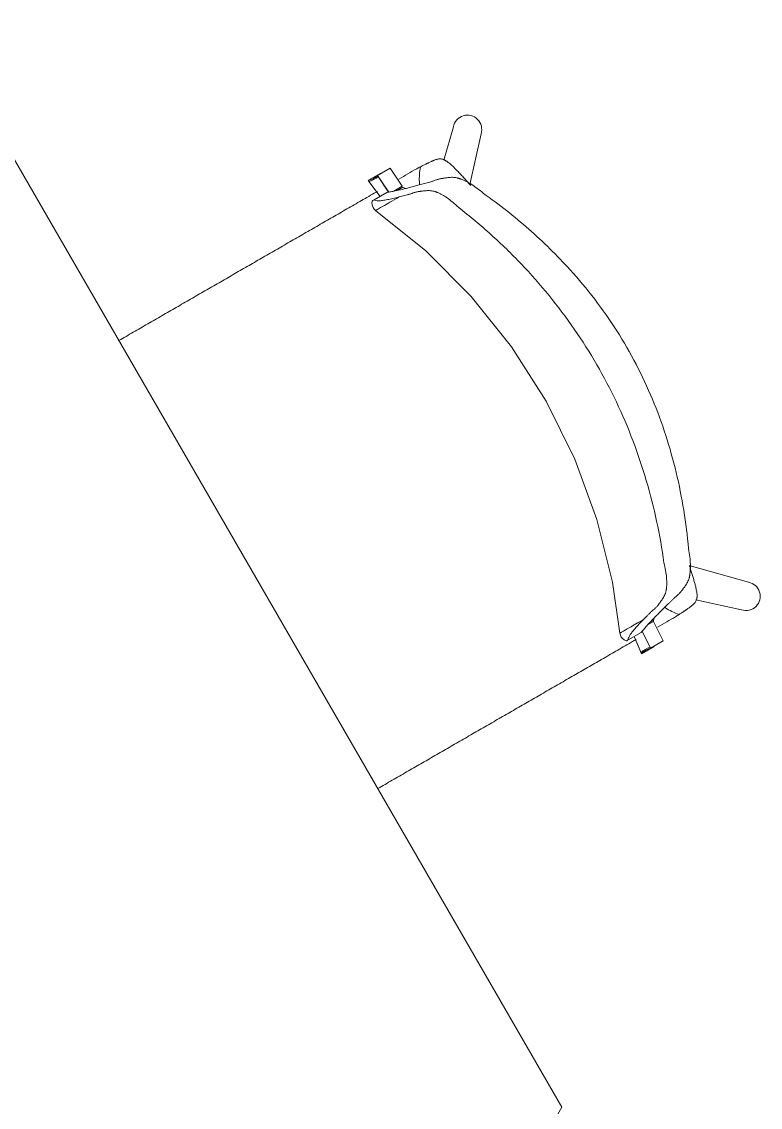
# Model space of a CAD drawing. Header units: millimetres. Extents: x 155927 to 326028, y -36033 to 97293.
# Drawn here: x 184325 to 185002, y 20882 to 21878 of the extents above; entities that cross this region are included whole.
import ezdxf

# ---------------------------------------------------------------- set-up
doc = ezdxf.new("R2010")
doc.units = ezdxf.units.MM
doc.header["$MEASUREMENT"] = 0
doc.layers.add('I-FURN', color=8, linetype='CONTINUOUS', lineweight=9)

msp = doc.modelspace()

# ---------------------------------------------------------------- linework, layer by layer
at = {"layer": 'I-FURN'}
for p, q in [((184820.34, 20882.03), (184245.29, 21877.94)), ((184720.99, 21781.56), (184712.32, 21751.01)), ((184735.95, 21728.63), (184746.31, 21775.15)), ((184651.44, 21736.83), (184662.99, 21743.5)), ((184662.99, 21743.5), (184674.12, 21726.94)), ((184642.86, 21732.25), (184653.81, 21717.64)), ((184654.41, 21738.92), (184643.19, 21732.44)), ((184643.31, 21731.42), (184653.69, 21717.57)), ((184661.7, 21721.57), (184651.44, 21736.83)), ((184661.6, 21721.55), (184651.89, 21735.99)), ((184674.12, 21726.94), (184666.47, 21722.52)), ((184674.57, 21726.1), (184669.46, 21723.15)), ((184646.34, 21711.28), (184646.5, 21713.42)), ((184660.1, 21721.27), (184648.29, 21714.46)), ((184646.73, 21709.04), (184646.34, 21711.28)), ((184647.31, 21707.64), (184646.73, 21709.04)), ((184648.34, 21706.06), (184647.31, 21707.64)), ((184649.69, 21704.74), (184648.34, 21706.06)), ((184649.69, 21704.74), (184695.69, 21667.63)), ((184695.69, 21667.63), (184737.4, 21625.75)), ((184737.4, 21625.75), (184774.36, 21579.6)), ((184774.36, 21579.6), (184806.11, 21529.72)), ((184806.11, 21529.72), (184832.29, 21476.7)), ((184832.29, 21476.7), (184852.59, 21421.16)), ((184852.59, 21421.16), (184866.76, 21363.76)), ((184991.6, 21363.69), (184937.11, 21379.18)), ((184866.76, 21363.76), (184873.58, 21316.97)), ((184943.37, 21347.7), (184985.18, 21338.37)), ((184899.4, 21324.88), (184904.52, 21327.83)), ((184901.45, 21327.16), (184904.06, 21328.67)), ((184904.52, 21327.83), (184913.29, 21309.91)), ((184873.58, 21316.97), (184874.05, 21315.14)), ((184874.05, 21315.14), (184874.89, 21313.45)), ((184874.89, 21313.45), (184875.82, 21312.25)), ((184893.09, 21317.71), (184881.29, 21310.89)), ((184886.61, 21313.97), (184893.04, 21298.94)), ((184886.69, 21314.01), (184893.49, 21298.1)), ((184901.74, 21303.25), (184894.09, 21318.87)), ((184875.82, 21312.25), (184877.56, 21310.79)), ((184877.56, 21310.79), (184879.5, 21309.86)), ((184893.49, 21298.1), (184905.03, 21304.77)), ((184913.29, 21309.91), (184901.74, 21303.25)), ((184245.36, 19886.09), (184820.34, 20882.03))]:
    msp.add_line(p, q, dxfattribs=at)
for centre, start, end in [((184733.86, 21779.2), 341.98964, 169.60587), ((184989.23, 21350.82), 251.96621, 79.58244)]:
    msp.add_arc(centre, 13.09, start, end, dxfattribs=at)
for centre, start_param, end_param in [((184639.29, 21749.24), 2.819103, 3.398599), ((184639.74, 21748.4), 2.819103, 3.398599), ((184650.83, 21755.9), 2.819103, 2.902745), ((184905.95, 21287.35), 6.026179, 6.605675), ((184906.4, 21286.52), 6.026179, 6.605675)]:
    msp.add_ellipse(centre, major_axis=(-8.7, 15.06), ratio=0.978487, start_param=start_param, end_param=end_param, dxfattribs=at)
for points, knots in [([(184690.75, 21744.84), (184691.72, 21745.33), (184693.2, 21746.08), (184694.94, 21746.95), (184695.93, 21747.44), (184696.67, 21747.8), (184697.39, 21748.15), (184698.3, 21748.59), (184699.41, 21749.12), (184700.53, 21749.63), (184701.35, 21750), (184701.82, 21750.21), (184702.19, 21750.36), (184702.55, 21750.52), (184703.03, 21750.71), (184703.85, 21751.04), (184705, 21751.45), (184706.34, 21751.84), (184707.61, 21752.08), (184708.98, 21752.14), (184710.46, 21751.95), (184711.73, 21751.58), (184712.73, 21751.14), (184713.45, 21750.77), (184714.13, 21750.37), (184715.06, 21749.77), (184716.22, 21748.92), (184717.62, 21747.79), (184719.03, 21746.54), (184720.36, 21745.31), (184721.55, 21744.16), (184722.69, 21743.03), (184723.91, 21741.8), (184725.23, 21740.44), (184726.98, 21738.6), (184730.08, 21735.28), (184732.66, 21732.43), (184734.26, 21730.66)], [0, 0, 0, 0, 0.0625, 0.09375, 0.109375, 0.125, 0.140625, 0.15625, 0.1875, 0.21875, 0.234375, 0.242188, 0.25, 0.257812, 0.265625, 0.28125, 0.3125, 0.34375, 0.375, 0.40625, 0.4375, 0.46875, 0.484375, 0.5, 0.515625, 0.53125, 0.5625, 0.59375, 0.625, 0.65625, 0.6875, 0.71875, 0.75, 0.78125, 0.8125, 0.875, 1, 1, 1, 1]), ([(184690.75, 21744.84), (184690.31, 21742.41), (184689.75, 21737.7), (184689.67, 21732.21), (184689.9, 21729.11), (184689.98, 21728.22)], [0, 0, 0, 0, 0.02777778, 0.05555556, 0.06696683, 0.06696683, 0.06696683, 0.06696683]), ([(184700.64, 21731.18), (184701.06, 21731.31), (184701.9, 21731.56), (184703.51, 21732.14), (184705.12, 21732.75), (184706.81, 21733.31), (184708.15, 21733.7), (184709.34, 21733.96), (184710.23, 21734.11), (184710.76, 21734.19), (184711.16, 21734.24), (184711.57, 21734.29), (184712.12, 21734.36), (184713.09, 21734.5), (184714.5, 21734.72), (184716.27, 21734.97), (184718.11, 21735.15), (184720.06, 21735.21), (184722.12, 21735.1), (184723.93, 21734.8), (184725.26, 21734.47), (184726.03, 21734.24), (184726.62, 21734.05), (184727.22, 21733.84), (184728.02, 21733.54), (184729.45, 21732.97), (184731.55, 21732.02), (184734.15, 21730.67), (184737.74, 21728.57), (184742.44, 21725.39), (184746.4, 21722.22), (184748.43, 21720.48)], [0.5714286, 0.5714286, 0.5714286, 0.5714286, 0.5892857, 0.6071429, 0.6428571, 0.6607143, 0.6785714, 0.6964286, 0.7053571, 0.7098214, 0.7142857, 0.71875, 0.7232143, 0.7321429, 0.75, 0.7678571, 0.7857143, 0.8035714, 0.8214286, 0.8392857, 0.8482143, 0.8526786, 0.8571429, 0.8616071, 0.8660714, 0.875, 0.8928571, 0.9107143, 0.9285714, 0.9642857, 1, 1, 1, 1]), ([(184413.92, 21585.24), (184414.05, 21585.32), (184418.53, 21587.9), (184427.45, 21593.06), (184440.75, 21600.73), (184453.84, 21608.29), (184464.73, 21614.58), (184473.47, 21619.63), (184480.1, 21623.45), (184486.7, 21627.27), (184495.38, 21632.28), (184506.09, 21638.46), (184516.78, 21644.63), (184525.4, 21649.61), (184531.96, 21653.39), (184538.52, 21657.18), (184547.18, 21662.18), (184557.94, 21668.39), (184568.75, 21674.63), (184577.49, 21679.68), (184584.14, 21683.52), (184590.78, 21687.35), (184599.49, 21692.39), (184610.32, 21698.63), (184623.36, 21706.16), (184636.72, 21713.88), (184646.03, 21719.26), (184650.86, 21722.04), (184651.25, 21722.27)], [-0.751114, -0.751114, -0.751114, -0.751114, -0.75, -0.7142857, -0.6785714, -0.6428571, -0.6071429, -0.5892857, -0.5714286, -0.5535714, -0.5357143, -0.5, -0.4642857, -0.4464286, -0.4285714, -0.4107143, -0.3928571, -0.3571429, -0.3214286, -0.3035714, -0.2857143, -0.2678571, -0.25, -0.2142857, -0.1785714, -0.1428571, -0.1071429, -0.103964, -0.103964, -0.103964, -0.103964]), ([(184667.5, 21722.74), (184669.47, 21723.09), (184672.79, 21723.79), (184677.87, 21725.05), (184681.97, 21726.12), (184686.21, 21727.25), (184690.69, 21728.46), (184694.74, 21729.55), (184698.01, 21730.45), (184699.66, 21730.9), (184700.44, 21731.13)], [0, 0, 0, 0, 0.1428571, 0.2142857, 0.2857143, 0.3571429, 0.4285714, 0.5, 0.5357143, 0.5687218, 0.5687218, 0.5687218, 0.5687218]), ([(184725.85, 21707.44), (184724, 21709.24), (184720.37, 21712.51), (184716.02, 21715.84), (184712.66, 21718.04), (184710.2, 21719.47), (184708.21, 21720.48), (184706.85, 21721.09), (184706.08, 21721.41), (184705.51, 21721.64), (184704.94, 21721.85), (184704.19, 21722.1), (184702.89, 21722.47), (184701.09, 21722.81), (184699.02, 21722.98), (184697.05, 21722.97), (184695.18, 21722.84), (184693.41, 21722.64), (184692.01, 21722.47), (184691.07, 21722.37), (184690.55, 21722.31), (184690.16, 21722.28), (184689.78, 21722.25), (184689.29, 21722.2), (184688.47, 21722.08), (184687.4, 21721.87), (184686.23, 21721.56), (184684.78, 21721.09), (184683.42, 21720.56), (184682, 21720.05), (184680.85, 21719.71), (184679.64, 21719.39), (184678.05, 21718.96), (184675.26, 21718.22), (184672.88, 21717.61), (184671.3, 21717.22)], [0, 0, 0, 0, 0.0625, 0.125, 0.15625, 0.1875, 0.21875, 0.234375, 0.242188, 0.25, 0.257812, 0.265625, 0.28125, 0.3125, 0.34375, 0.375, 0.40625, 0.4375, 0.46875, 0.484375, 0.492188, 0.5, 0.507812, 0.515625, 0.53125, 0.5625, 0.59375, 0.625, 0.6875, 0.71875, 0.75, 0.78125, 0.8125, 0.875, 1, 1, 1, 1]), ([(184677.1, 21724.92), (184676.66, 21725.13), (184675.76, 21725.57), (184674.94, 21725.91), (184674.51, 21726.09)], [-0.5281276, -0.5281276, -0.5281276, -0.5281276, -0.3333333, -0.1189454, -0.1189454, -0.1189454, -0.1189454]), ([(184649.69, 21704.74), (184649.69, 21704.74), (184649.81, 21704.81), (184650.27, 21705.07), (184651.05, 21705.53), (184652.78, 21706.52), (184656.15, 21708.47), (184662.4, 21712.08), (184668.05, 21715.34), (184671.3, 21717.22)], [0.3374293, 0.3374293, 0.3374293, 0.3374293, 0.3888889, 0.4444444, 0.5138889, 0.5833333, 0.7222222, 0.8611111, 1, 1, 1, 1]), ([(184748.43, 21720.48), (184762.94, 21710.3), (184790.76, 21688.43), (184832.89, 21647.03), (184872.52, 21595.4), (184905.26, 21532.37), (184923.35, 21476.07), (184932.6, 21429.77), (184935.53, 21406.38), (184936.57, 21394.61)], [-1, -1, -1, -1, -0.863636, -0.727273, -0.545455, -0.363636, -0.181818, -0.090909, 0, 0, 0, 0]), ([(184913.99, 21381.57), (184912.23, 21394.35), (184907.78, 21419.68), (184895.16, 21469.65), (184872.27, 21530), (184833.53, 21597.1), (184792.71, 21647.1), (184755.75, 21683.01), (184736.03, 21699.53), (184725.85, 21707.44)], [-1, -1, -1, -1, -0.9, -0.8, -0.6, -0.4, -0.2, -0.1, 0, 0, 0, 0]), ([(184936.57, 21394.61), (184937.07, 21391.98), (184937.83, 21386.96), (184938.24, 21381.3), (184938.26, 21377.15), (184938.13, 21374.21), (184937.9, 21371.92), (184937.68, 21370.4), (184937.54, 21369.56), (184937.42, 21368.93), (184937.29, 21368.33), (184937.11, 21367.54), (184936.73, 21366.23), (184936.07, 21364.51), (184935.15, 21362.67), (184934.12, 21361.02), (184933.04, 21359.51), (184931.94, 21358.11), (184931.04, 21356.99), (184930.44, 21356.22), (184930.1, 21355.79), (184929.86, 21355.45), (184929.61, 21355.13), (184929.28, 21354.71), (184928.71, 21354.01), (184927.88, 21353.11), (184926.88, 21352.14), (184925.54, 21350.96), (184924.21, 21349.88), (184922.91, 21348.77), (184921.94, 21347.87), (184920.99, 21346.93), (184919.74, 21345.7), (184917.58, 21343.57), (184914.62, 21340.61), (184911.33, 21337.34), (184908.23, 21334.23), (184905.25, 21331.22), (184902.53, 21328.39), (184900.11, 21325.76), (184898.71, 21324.15), (184898.06, 21323.39)], [0, 0, 0, 0, 0.035714, 0.071429, 0.089286, 0.107143, 0.125, 0.133929, 0.138393, 0.142857, 0.147321, 0.151786, 0.160714, 0.178571, 0.196429, 0.214286, 0.232143, 0.25, 0.267857, 0.276786, 0.28125, 0.285714, 0.290179, 0.294643, 0.303571, 0.321429, 0.339286, 0.357143, 0.392857, 0.410714, 0.428571, 0.446429, 0.464286, 0.5, 0.571429, 0.642857, 0.714286, 0.785714, 0.857143, 0.928571, 1, 1, 1, 1]), ([(184895.18, 21329.44), (184896.32, 21330.61), (184898.03, 21332.37), (184900.07, 21334.41), (184901.24, 21335.58), (184902.11, 21336.46), (184902.99, 21337.29), (184904.14, 21338.27), (184905.28, 21339.18), (184906.41, 21340.2), (184907.26, 21341.05), (184907.98, 21341.87), (184908.49, 21342.53), (184908.78, 21342.93), (184909, 21343.24), (184909.22, 21343.56), (184909.53, 21343.99), (184910.09, 21344.75), (184910.94, 21345.87), (184911.99, 21347.31), (184913.04, 21348.86), (184914.04, 21350.57), (184914.93, 21352.44), (184915.53, 21354.17), (184915.86, 21355.48), (184916.02, 21356.26), (184916.12, 21356.85), (184916.21, 21357.46), (184916.31, 21358.29), (184916.46, 21359.78), (184916.59, 21362), (184916.58, 21364.85), (184916.35, 21368.86), (184915.65, 21374.29), (184914.62, 21379.07), (184913.99, 21381.57)], [0, 0, 0, 0, 0.125, 0.1875, 0.21875, 0.25, 0.28125, 0.3125, 0.375, 0.40625, 0.4375, 0.46875, 0.484375, 0.492188, 0.5, 0.507812, 0.515625, 0.53125, 0.5625, 0.59375, 0.625, 0.65625, 0.6875, 0.71875, 0.734375, 0.742188, 0.75, 0.757812, 0.765625, 0.78125, 0.8125, 0.84375, 0.875, 0.9375, 1, 1, 1, 1]), ([(184937.35, 21378.89), (184938.09, 21376.62), (184939.26, 21372.96), (184940.59, 21368.62), (184941.3, 21366.18), (184941.82, 21364.36), (184942.28, 21362.69), (184942.69, 21361.13), (184943.09, 21359.53), (184943.5, 21357.76), (184943.87, 21355.92), (184944.15, 21354.14), (184944.31, 21352.71), (184944.36, 21351.61), (184944.36, 21350.81), (184944.33, 21350.01), (184944.2, 21348.92), (184943.89, 21347.63), (184943.32, 21346.26), (184942.58, 21345.11), (184941.73, 21344.12), (184940.73, 21343.16), (184939.8, 21342.37), (184939.1, 21341.82), (184938.69, 21341.5), (184938.38, 21341.26), (184938.06, 21341.03), (184937.64, 21340.72), (184936.92, 21340.19), (184935.91, 21339.48), (184934.9, 21338.79), (184934.07, 21338.22), (184933.4, 21337.77), (184932.72, 21337.31), (184931.8, 21336.7), (184930.17, 21335.63), (184928.78, 21334.71), (184927.88, 21334.13)], [0, 0, 0, 0, 0.125, 0.1875, 0.21875, 0.25, 0.28125, 0.3125, 0.34375, 0.375, 0.40625, 0.4375, 0.46875, 0.484375, 0.5, 0.515625, 0.53125, 0.5625, 0.59375, 0.625, 0.65625, 0.6875, 0.71875, 0.734375, 0.742188, 0.75, 0.757812, 0.765625, 0.78125, 0.8125, 0.84375, 0.859375, 0.875, 0.890625, 0.90625, 0.9375, 1, 1, 1, 1]), ([(184914.33, 21340.91), (184914.66, 21340.69), (184916.85, 21339.24), (184921.19, 21336.83), (184925.56, 21334.95), (184927.88, 21334.13)], [0.93933321, 0.93933321, 0.93933321, 0.93933321, 0.94444444, 0.97222222, 1, 1, 1, 1]), ([(184895.18, 21329.44), (184892.58, 21327.94), (184887.93, 21325.25), (184882.4, 21322.06), (184878.29, 21319.69), (184875.99, 21318.36), (184874.76, 21317.65), (184874.12, 21317.28), (184873.7, 21317.04), (184873.58, 21316.97), (184873.58, 21316.97)], [0, 0, 0, 0, 0.1111111, 0.2222222, 0.3333333, 0.4444444, 0.5, 0.5555556, 0.6111111, 0.6625707, 0.6625707, 0.6625707, 0.6625707]), ([(184904.48, 21327.81), (184904.55, 21328.25), (184904.64, 21329.16), (184904.73, 21330.12), (184904.76, 21330.6)], [-0.8741323, -0.8741323, -0.8741323, -0.8741323, -0.6666667, -0.4718724, -0.4718724, -0.4718724, -0.4718724]), ([(184888.63, 21311.23), (184888.03, 21310.88), (184885.2, 21309.25), (184880.13, 21306.32), (184873.38, 21302.42), (184866.68, 21298.56), (184857.93, 21293.5), (184847.22, 21287.32), (184836.63, 21281.2), (184828.05, 21276.25), (184821.49, 21272.46), (184814.88, 21268.65), (184806.19, 21263.63), (184795.41, 21257.41), (184782.52, 21249.97), (184769.41, 21242.4), (184756.28, 21234.81), (184743.32, 21227.33), (184732.48, 21221.08), (184723.75, 21216.04), (184717.14, 21212.22), (184710.53, 21208.4), (184701.83, 21203.38), (184691.05, 21197.16), (184680.24, 21190.91), (184671.52, 21185.88), (184664.91, 21182.06), (184658.32, 21178.26), (184653.81, 21175.65), (184651.47, 21174.31), (184651.3, 21174.2)], [-0.8977274, -0.8977274, -0.8977274, -0.8977274, -0.8928571, -0.875, -0.8571429, -0.8392857, -0.8214286, -0.7857143, -0.75, -0.7321429, -0.7142857, -0.6964286, -0.6785714, -0.6428571, -0.6071429, -0.5714286, -0.5357143, -0.5, -0.4642857, -0.4464286, -0.4285714, -0.4107143, -0.3928571, -0.3571429, -0.3214286, -0.3035714, -0.2857143, -0.2678571, -0.25, -0.2485148, -0.2485148, -0.2485148, -0.2485148])]:
    msp.add_open_spline(points, degree=3, knots=knots, dxfattribs=at)
for points in [[(184670.94, 21733.63), (184676.57, 21736.89), (184682.03, 21740.04), (184687.32, 21743.09)], [(184687.32, 21743.09), (184687.89, 21743.38), (184689.04, 21743.97), (184690.18, 21744.55), (184690.75, 21744.84)], [(184660.1, 21721.27), (184661.23, 21721.48), (184663.59, 21721.91), (184666.16, 21722.43), (184667.5, 21722.74)], [(184736.69, 21727.83), (184735.88, 21728.78), (184735.07, 21729.72), (184734.26, 21730.66)], [(184734.26, 21730.66), (184735.06, 21729.73), (184735.85, 21728.81), (184736.65, 21727.88)], [(184648.29, 21714.46), (184647.81, 21714.18), (184647.1, 21713.77), (184646.52, 21713.44), (184646.43, 21713.38), (184646.84, 21713.62), (184647.16, 21713.8)], [(184671.3, 21717.22), (184669.28, 21716.67), (184665.42, 21715.7), (184660.3, 21714.65), (184655.9, 21713.87), (184652.34, 21713.52), (184649.74, 21713.75), (184648.67, 21714.18), (184648.29, 21714.46)], [(184927.88, 21334.13), (184927.34, 21333.78), (184926.27, 21333.07), (184925.19, 21332.37), (184924.65, 21332.02)], [(184881.29, 21310.89), (184881.24, 21311.36), (184881.4, 21312.51), (184882.5, 21314.87), (184884.58, 21317.77), (184887.47, 21321.2), (184890.93, 21325.11), (184893.7, 21327.96), (184895.18, 21329.44)], [(184898.06, 21323.39), (184897.13, 21322.38), (184895.39, 21320.42), (184893.84, 21318.59), (184893.09, 21317.71)], [(184924.65, 21332.02), (184919.33, 21328.95), (184913.86, 21325.79), (184908.22, 21322.54)], [(184880.17, 21310.25), (184879.84, 21310.06), (184879.43, 21309.82), (184879.52, 21309.87), (184880.1, 21310.21), (184880.8, 21310.62), (184881.29, 21310.89)]]:
    msp.add_open_spline(points, degree=3, dxfattribs=at)

doc.saveas('drawing.dxf')
